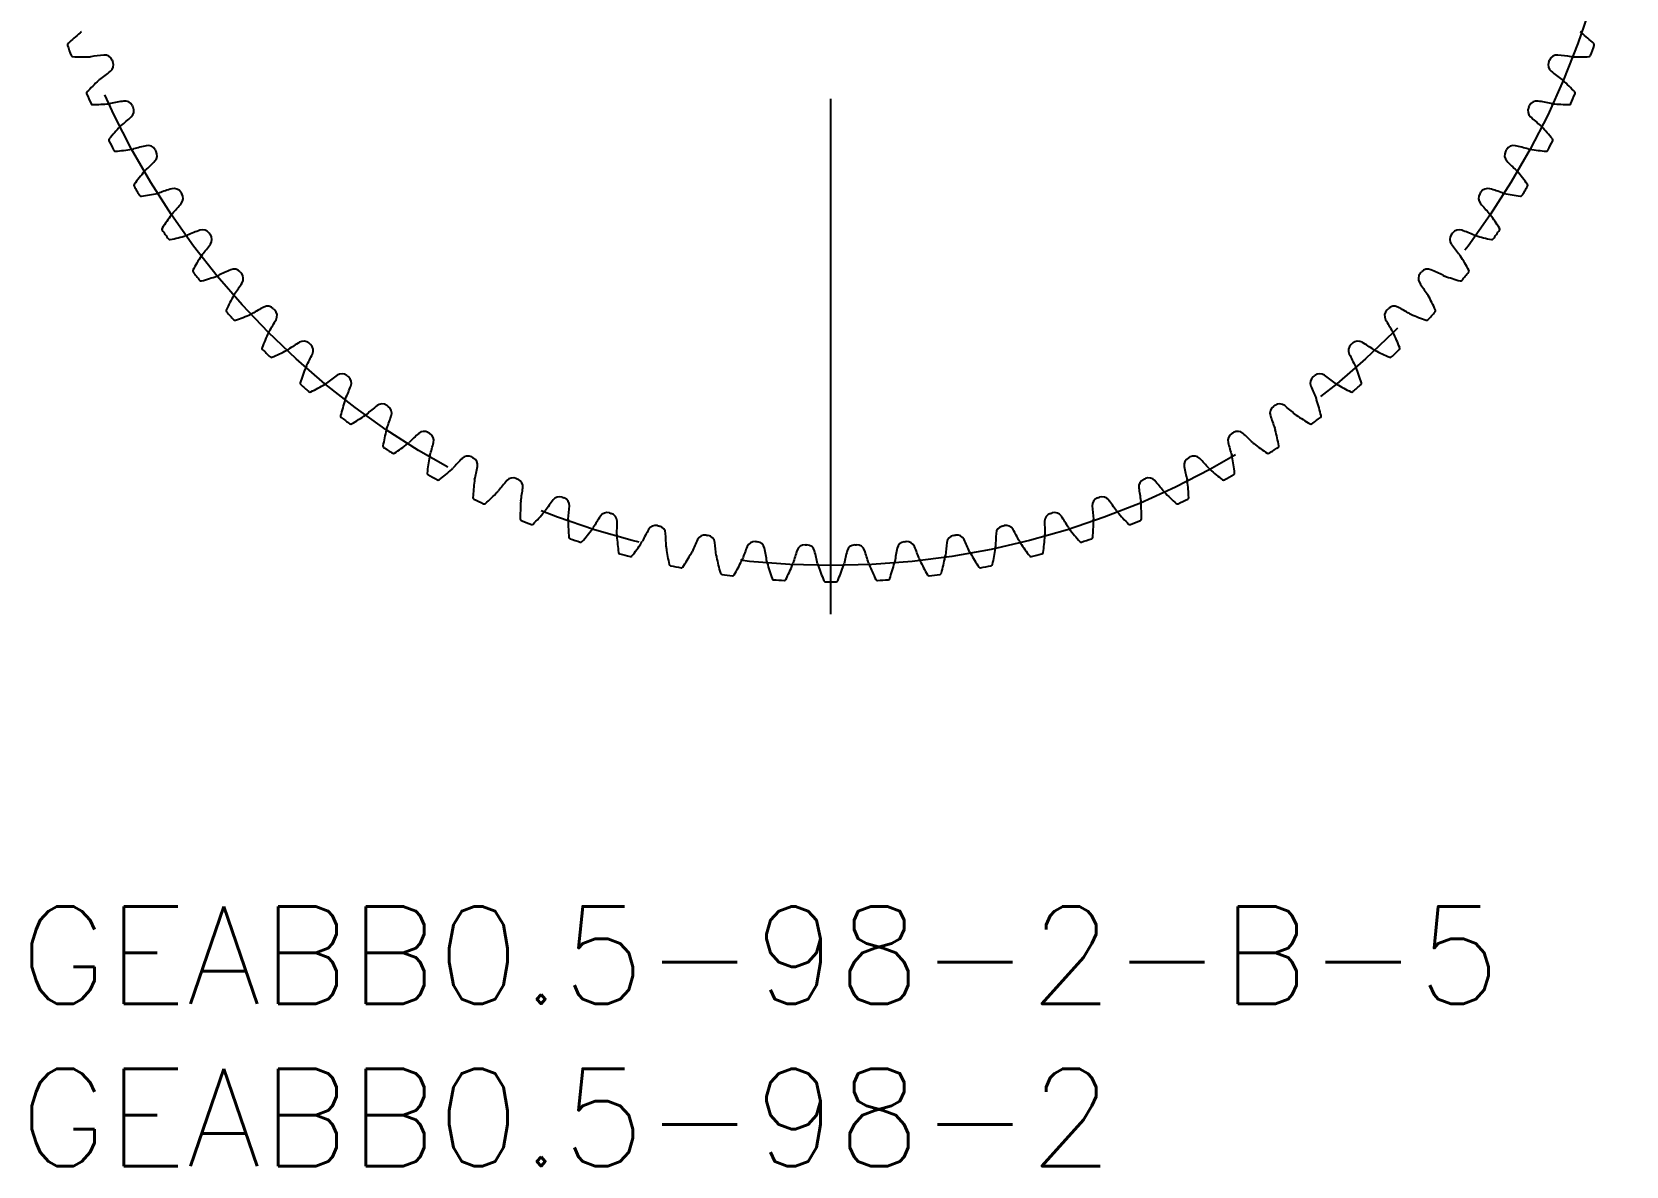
# Model space of a CAD drawing. Extents: x -1 to 78, y -8 to 61.
# Drawn here: x 0.39 to 49.5, y -8 to 26.94 of the extents above; entities that cross this region are included whole.
import ezdxf

# ---------------------------------------------------------------- set-up
doc = ezdxf.new("R2010")
doc.units = 0
doc.header["$LTSCALE"] = 0.5
doc.linetypes.add('CENTER', pattern=[50.8, 31.75, -6.35, 6.35, -6.35])
for name, color, linetype in [('MSM_CENTER', 1, 'CENTER'), ('MSM_CONTINUOUS', 7, 'CONTINUOUS'), ('MSM_PART_NUMBER', 7, 'CONTINUOUS')]:
    doc.layers.add(name, color=color, linetype=linetype)
doc.styles.get("Standard").update_dxf_attribs({"font": 'txt.shx', "height": 1, "bigfont": 'bigfont.shx'})

# ---------------------------------------------------------------- blocks, each defined once
blk = doc.blocks.new('*U2')
at = {"layer": 'MSM_PART_NUMBER'}
blk.add_text('GEABB0.5-98-2-B-5', height=3, dxfattribs=at).set_placement((0, -3))
blk = doc.blocks.new('*U3')
at = {"layer": 'MSM_PART_NUMBER'}
blk.add_text('GEABB0.5-98-2', height=3, dxfattribs=at).set_placement((0, -8))

msp = doc.modelspace()

# ---------------------------------------------------------------- linework, layer by layer
at = {"layer": 'MSM_CENTER'}
msp.add_line((25, 9), (25, 61), dxfattribs=at)
msp.add_circle((25, 35), 24.5, dxfattribs=at)
at = {"layer": 'MSM_CONTINUOUS'}
for centre, radius, start, end in [((1.528, 26.54), 0.05, 132.8285, 199.821), ((25, 35), 25, 199.821, 200.5871), ((7.046, 20.587), 8.167, 129.2857, 132.8285), ((2.138, 26.587), 0.416, 122.1309, 129.2857), ((47.862, 26.587), 0.416, 50.7143, 57.8691), ((42.954, 20.587), 8.167, 47.1715, 50.7143), ((25, 35), 25, 339.4129, 340.179), ((48.472, 26.54), 0.05, 340.179, 47.1715), ((1.643, 26.227), 0.05, 200.5871, 267.5796), ((1.986, 34.336), 8.167, 267.5796, 271.1224), ((2.138, 26.587), 0.416, 271.1224, 278.2773), ((3.283, 18.715), 7.538, 95.1645, 98.2773), ((2.627, 25.974), 0.25, 21.97, 95.1645), ((25, 35), 23.875, 201.97, 202.1116), ((25, 35), 23.875, 337.8884, 338.03), ((47.373, 25.974), 0.25, 84.8355, 158.03), ((46.717, 18.715), 7.538, 81.7227, 84.8355), ((47.862, 26.587), 0.416, 261.7227, 268.8776), ((48.014, 34.336), 8.167, 268.8776, 272.4204), ((48.357, 26.227), 0.05, 272.4204, 339.4129), ((-1.929, 31.59), 7.538, 305.8044, 308.9172), ((2.649, 25.919), 0.25, 308.9172, 22.1116), ((47.351, 25.919), 0.25, 157.8884, 231.0828), ((51.929, 31.59), 7.538, 231.0828, 234.1956), ((2.118, 25.053), 0.05, 136.502, 203.4945), ((8.006, 19.466), 8.167, 132.9592, 136.502), ((2.724, 25.139), 0.416, 125.8044, 132.9592), ((47.276, 25.139), 0.416, 47.0408, 54.1956), ((41.994, 19.466), 8.167, 43.498, 47.0408), ((47.882, 25.053), 0.05, 336.5055, 43.498), ((25, 35), 25, 203.4945, 204.2606), ((2.253, 24.748), 0.05, 204.2611, 271.2531), ((2.076, 32.863), 8.167, 271.2531, 274.7959), ((2.724, 25.139), 0.416, 274.7959, 281.9507), ((4.371, 17.357), 7.538, 98.8379, 101.9507), ((3.251, 24.559), 0.25, 25.6435, 98.8379), ((3.277, 24.506), 0.25, 312.5906, 25.7851), ((25, 35), 23.875, 205.6435, 205.7851), ((46.723, 24.506), 0.25, 154.2149, 227.4094), ((25, 35), 23.875, 334.2149, 334.3565), ((46.749, 24.559), 0.25, 81.1621, 154.3565), ((45.629, 17.357), 7.538, 78.0493, 81.1621), ((47.276, 25.139), 0.416, 258.0493, 265.2041), ((47.924, 32.863), 8.167, 265.2041, 268.7469), ((47.747, 24.748), 0.05, 268.7469, 335.7394), ((25, 35), 25, 335.7394, 336.5055), ((-1.655, 29.872), 7.538, 309.4778, 312.5906), ((51.655, 29.872), 7.538, 227.4094, 230.5222), ((2.803, 23.608), 0.05, 140.1755, 207.1679), ((25, 35), 25, 207.168, 207.9341), ((9.036, 18.41), 8.167, 136.6327, 140.1755), ((3.402, 23.732), 0.416, 129.4778, 136.6327), ((46.598, 23.732), 0.416, 43.3673, 50.5222), ((40.964, 18.41), 8.167, 39.8245, 43.3673), ((25, 35), 25, 332.0659, 332.832), ((47.197, 23.608), 0.05, 332.832, 39.8245), ((2.957, 23.312), 0.05, 207.9346, 274.9266), ((2.26, 31.399), 8.167, 274.9266, 278.4694), ((3.402, 23.732), 0.416, 278.4694, 285.6242), ((5.544, 16.072), 7.538, 102.5114, 105.6242), ((3.965, 23.187), 0.25, 29.317, 102.5114), ((3.994, 23.135), 0.25, 316.2641, 29.4585), ((25, 35), 23.875, 209.317, 209.4585), ((46.006, 23.135), 0.25, 150.5415, 223.7359), ((25, 35), 23.875, 330.5415, 330.683), ((46.035, 23.187), 0.25, 77.4886, 150.683), ((44.456, 16.072), 7.538, 74.3758, 77.4886), ((46.598, 23.732), 0.416, 254.3758, 261.5306), ((47.74, 31.399), 8.167, 261.5306, 265.0734), ((47.043, 23.312), 0.05, 265.0734, 332.0659), ((10.132, 17.421), 8.167, 140.3061, 143.8489), ((4.168, 22.371), 0.416, 133.1513, 140.3061), ((-1.272, 28.174), 7.538, 313.1513, 316.2641), ((51.272, 28.174), 7.538, 223.7359, 226.8487), ((45.832, 22.371), 0.416, 39.6939, 46.8487), ((39.868, 17.421), 8.167, 36.1511, 39.6939), ((3.578, 22.209), 0.05, 143.8489, 210.8414), ((25, 35), 25, 210.8414, 211.6075), ((6.796, 14.864), 7.538, 106.1849, 109.2977), ((4.765, 21.864), 0.25, 32.9904, 106.1849), ((45.235, 21.864), 0.25, 73.8151, 147.0095), ((43.204, 14.864), 7.538, 70.7023, 73.8151), ((25, 35), 25, 328.3925, 329.1586), ((46.422, 22.209), 0.05, 329.1586, 36.1511), ((3.751, 21.924), 0.05, 211.6081, 278.6), ((2.537, 29.949), 8.167, 278.6, 282.1429), ((4.168, 22.371), 0.416, 282.1429, 289.2977), ((-0.781, 26.505), 7.538, 316.8248, 319.9376), ((25, 35), 23.875, 212.9905, 213.132), ((4.797, 21.814), 0.25, 319.9376, 33.132), ((45.203, 21.814), 0.25, 146.868, 220.0624), ((25, 35), 23.875, 326.868, 327.0095), ((50.781, 26.505), 7.538, 220.0624, 223.1752), ((45.832, 22.371), 0.416, 250.7023, 257.8571), ((47.463, 29.949), 8.167, 257.8571, 261.4), ((46.249, 21.924), 0.05, 261.4, 328.3925), ((11.289, 16.504), 8.167, 143.9796, 147.5224), ((5.02, 21.063), 0.416, 136.8248, 143.9796), ((44.98, 21.063), 0.416, 36.0204, 43.1752), ((38.711, 16.504), 8.167, 32.4776, 36.0204), ((4.442, 20.863), 0.05, 147.5224, 214.5149), ((25, 35), 25, 214.5149, 215.281), ((2.907, 28.52), 8.167, 282.2735, 285.8163), ((5.02, 21.063), 0.416, 285.8163, 292.9711), ((8.124, 13.739), 7.538, 109.8583, 112.9711), ((5.648, 20.594), 0.25, 36.6639, 109.8583), ((25, 35), 23.875, 216.6639, 216.8055), ((5.684, 20.547), 0.25, 323.611, 36.8055), ((44.316, 20.547), 0.25, 143.1945, 216.389), ((25, 35), 23.875, 323.1945, 323.3361), ((44.352, 20.594), 0.25, 70.1417, 143.3361), ((41.876, 13.739), 7.538, 67.0289, 70.1417), ((44.98, 21.063), 0.416, 247.0289, 254.1837), ((47.093, 28.52), 8.167, 254.1837, 257.7265), ((25, 35), 25, 324.719, 325.4851), ((45.558, 20.863), 0.05, 325.4851, 32.4776), ((4.633, 20.589), 0.05, 215.2816, 282.2735), ((-0.184, 24.871), 7.538, 320.4983, 323.611), ((50.184, 24.871), 7.538, 216.389, 219.5017), ((45.367, 20.589), 0.05, 257.7265, 324.719), ((12.502, 15.664), 8.167, 147.6531, 151.1959), ((5.954, 19.811), 0.416, 140.4983, 147.6531), ((44.046, 19.811), 0.416, 32.3469, 39.5017), ((37.498, 15.664), 8.167, 28.8041, 32.3469), ((5.39, 19.575), 0.05, 151.1959, 218.1884), ((25, 35), 25, 218.1884, 218.9545), ((5.598, 19.314), 0.05, 218.955, 285.947), ((3.368, 27.118), 8.167, 285.947, 289.4898), ((5.954, 19.811), 0.416, 289.4898, 296.6446), ((9.521, 12.702), 7.538, 113.5318, 116.6446), ((6.611, 19.384), 0.25, 40.3374, 113.5318), ((0.517, 23.278), 7.538, 324.1717, 327.2845), ((25, 35), 23.875, 220.3374, 220.4789), ((6.649, 19.339), 0.25, 327.2845, 40.4789), ((43.351, 19.339), 0.25, 139.521, 212.7155), ((49.483, 23.278), 7.538, 212.7155, 215.8283), ((25, 35), 23.875, 319.5211, 319.6626), ((43.389, 19.384), 0.25, 66.4682, 139.6626), ((40.479, 12.702), 7.538, 63.3554, 66.4682), ((44.046, 19.811), 0.416, 243.3554, 250.5102), ((46.632, 27.118), 8.167, 250.5102, 254.053), ((44.402, 19.314), 0.05, 254.053, 321.0455), ((25, 35), 25, 321.0455, 321.8116), ((44.61, 19.575), 0.05, 321.8116, 28.8041), ((13.767, 14.903), 8.167, 151.3265, 154.8694), ((6.966, 18.622), 0.416, 144.1717, 151.3265), ((43.034, 18.622), 0.416, 28.6735, 35.8283), ((36.233, 14.903), 8.167, 25.1306, 28.6735), ((6.418, 18.35), 0.05, 154.8694, 221.8618), ((25, 35), 25, 221.8619, 222.6279), ((3.917, 25.748), 8.167, 289.6204, 293.1633), ((6.966, 18.622), 0.416, 293.1633, 300.3181), ((10.981, 11.756), 7.538, 117.2053, 120.3181), ((7.649, 18.238), 0.25, 44.0108, 117.2053), ((25, 35), 23.875, 224.0109, 224.1524), ((7.691, 18.195), 0.25, 330.958, 44.1524), ((42.309, 18.195), 0.25, 135.8476, 209.042), ((25, 35), 23.875, 315.8476, 315.9891), ((42.351, 18.238), 0.25, 62.7947, 135.9891), ((39.019, 11.756), 7.538, 59.6819, 62.7947), ((43.034, 18.622), 0.416, 239.6819, 246.8367), ((46.083, 25.748), 8.167, 246.8367, 250.3796), ((25, 35), 25, 317.3721, 318.1381), ((43.582, 18.35), 0.05, 318.1381, 25.1306), ((6.643, 18.103), 0.05, 222.6285, 289.6204), ((8.052, 17.5), 0.416, 147.8452, 155), ((1.319, 21.733), 7.538, 327.8452, 330.958), ((48.681, 21.733), 7.538, 209.042, 212.1548), ((41.948, 17.5), 0.416, 25, 32.1548), ((43.357, 18.103), 0.05, 250.3796, 317.3721), ((7.523, 17.194), 0.05, 158.5428, 225.5353), ((15.077, 14.225), 8.167, 155, 158.5428), ((12.499, 10.905), 7.538, 120.8787, 123.9915), ((8.759, 17.161), 0.25, 47.6843, 120.8787), ((25, 35), 23.875, 227.6843, 227.8259), ((8.803, 17.121), 0.25, 334.6315, 47.8259), ((41.197, 17.121), 0.25, 132.1741, 205.3685), ((25, 35), 23.875, 312.1741, 312.3157), ((41.241, 17.161), 0.25, 59.1213, 132.3157), ((37.501, 10.905), 7.538, 56.0085, 59.1213), ((34.923, 14.225), 8.167, 21.4572, 25), ((42.477, 17.194), 0.05, 314.4647, 21.4572), ((25, 35), 25, 225.5353, 226.3014), ((7.763, 16.962), 0.05, 226.302, 293.2939), ((4.553, 24.417), 8.167, 293.2939, 296.8367), ((8.052, 17.5), 0.416, 296.8367, 303.9915), ((2.217, 20.243), 7.538, 331.5187, 334.6315), ((47.783, 20.243), 7.538, 205.3685, 208.4813), ((41.948, 17.5), 0.416, 236.0085, 243.1633), ((45.447, 24.417), 8.167, 243.1633, 246.7061), ((42.237, 16.962), 0.05, 246.7061, 313.6986), ((25, 35), 25, 313.6986, 314.4647), ((16.429, 13.631), 8.167, 158.6735, 162.2163), ((9.208, 16.45), 0.416, 151.5187, 158.6735), ((14.069, 10.154), 7.538, 124.5522, 127.665), ((9.935, 16.157), 0.25, 51.3578, 124.5522), ((25, 35), 23.875, 231.3578, 231.4993), ((9.982, 16.12), 0.25, 338.3049, 51.4993), ((40.018, 16.12), 0.25, 128.5006, 201.6951), ((25, 35), 23.875, 308.5007, 308.6422), ((40.065, 16.157), 0.25, 55.4478, 128.6422), ((35.931, 10.154), 7.538, 52.335, 55.4478), ((40.792, 16.45), 0.416, 21.3265, 28.4813), ((33.571, 13.631), 8.167, 17.7837, 21.3265), ((8.7, 16.11), 0.05, 162.2163, 229.2088), ((25, 35), 25, 229.2088, 229.9749), ((8.954, 15.894), 0.05, 229.9754, 296.9674), ((5.273, 23.128), 8.167, 296.9674, 300.5102), ((9.208, 16.45), 0.416, 300.5102, 307.665), ((3.209, 18.814), 7.538, 335.1921, 338.3049), ((46.791, 18.814), 7.538, 201.6951, 204.8079), ((40.792, 16.45), 0.416, 232.335, 239.4898), ((44.727, 23.128), 8.167, 239.4898, 243.0326), ((41.046, 15.894), 0.05, 243.0326, 310.0251), ((25, 35), 25, 310.0251, 310.7912), ((41.3, 16.11), 0.05, 310.7912, 17.7837), ((17.816, 13.126), 8.167, 162.3469, 165.8898), ((10.429, 15.477), 0.416, 155.1921, 162.3469), ((15.683, 9.505), 7.538, 128.2257, 131.3385), ((11.173, 15.23), 0.25, 55.0312, 128.2257), ((25, 35), 23.875, 235.0313, 235.1728), ((11.222, 15.196), 0.25, 341.9784, 55.1728), ((38.778, 15.196), 0.25, 124.8272, 198.0216), ((25, 35), 23.875, 304.8272, 304.9687), ((38.827, 15.23), 0.25, 51.7743, 124.9687), ((34.317, 9.505), 7.538, 48.6615, 51.7743), ((39.571, 15.477), 0.416, 17.6531, 24.8079), ((32.184, 13.126), 8.167, 14.1102, 17.6531), ((9.944, 15.105), 0.05, 165.8898, 232.8823), ((25, 35), 25, 232.8823, 233.6484), ((10.211, 14.905), 0.05, 233.6489, 300.6409), ((6.074, 21.889), 8.167, 300.6409, 304.1837), ((10.429, 15.477), 0.416, 304.1837, 311.3385), ((4.291, 17.451), 7.538, 338.8656, 341.9784), ((45.709, 17.451), 7.538, 198.0216, 201.1344), ((39.571, 15.477), 0.416, 228.6615, 235.8163), ((43.926, 21.889), 8.167, 235.8163, 239.3591), ((39.789, 14.905), 0.05, 239.3591, 306.3516), ((25, 35), 25, 306.3516, 307.1177), ((40.056, 15.105), 0.05, 307.1177, 14.1102), ((19.232, 12.711), 8.167, 166.0204, 169.5632), ((11.71, 14.583), 0.416, 158.8656, 166.0204), ((6.953, 20.703), 8.167, 304.3143, 307.8571), ((11.71, 14.583), 0.416, 307.8571, 315.0119), ((17.336, 8.96), 7.538, 131.8992, 135.012), ((12.468, 14.385), 0.25, 58.7047, 131.8992), ((25, 35), 23.875, 238.7047, 238.8463), ((12.519, 14.354), 0.25, 345.6519, 58.8463), ((5.458, 16.16), 7.538, 342.5391, 345.6519), ((37.481, 14.354), 0.25, 121.1537, 194.3481), ((44.542, 16.16), 7.538, 194.3481, 197.4609), ((25, 35), 23.875, 301.1537, 301.2953), ((37.532, 14.385), 0.25, 48.1008, 121.2953), ((32.664, 8.96), 7.538, 44.988, 48.1008), ((38.29, 14.583), 0.416, 224.9881, 232.1429), ((43.047, 20.703), 8.167, 232.1429, 235.6857), ((38.29, 14.583), 0.416, 13.9796, 21.1344), ((30.768, 12.711), 8.167, 10.4368, 13.9796), ((11.249, 14.181), 0.05, 169.5632, 236.5557), ((25, 35), 25, 236.5557, 237.3218), ((11.529, 13.999), 0.05, 237.3218, 304.3143), ((20.672, 12.387), 8.167, 169.6939, 173.2367), ((13.046, 13.774), 0.416, 162.5391, 169.6939), ((19.02, 8.523), 7.538, 135.5726, 138.6854), ((13.815, 13.625), 0.25, 62.3782, 135.5726), ((25, 35), 23.875, 242.3782, 242.5198), ((13.868, 13.597), 0.25, 349.3253, 62.5198), ((36.132, 13.597), 0.25, 117.4802, 190.6747), ((25, 35), 23.875, 297.4802, 297.6218), ((36.185, 13.625), 0.25, 44.4274, 117.6218), ((30.98, 8.523), 7.538, 41.3146, 44.4274), ((36.954, 13.774), 0.416, 10.3061, 17.4609), ((29.328, 12.387), 8.167, 6.7633, 10.3061), ((38.471, 13.999), 0.05, 235.6857, 302.6782), ((25, 35), 25, 302.6782, 303.4443), ((38.751, 14.181), 0.05, 303.4443, 10.4368), ((12.612, 13.343), 0.05, 173.2367, 240.2292), ((25, 35), 25, 240.2292, 240.9953), ((7.906, 19.576), 8.167, 307.9878, 311.5306), ((13.046, 13.774), 0.416, 311.5306, 318.6854), ((6.705, 14.947), 7.538, 346.2125, 349.3253), ((43.295, 14.947), 7.538, 190.6747, 193.7875), ((36.954, 13.774), 0.416, 221.3146, 228.4694), ((42.094, 19.576), 8.167, 228.4694, 232.0122), ((25, 35), 25, 299.0047, 299.7708), ((37.388, 13.343), 0.05, 299.7708, 6.7633), ((12.902, 13.179), 0.05, 240.9953, 307.9878), ((22.129, 12.156), 8.167, 173.3673, 176.9102), ((14.43, 13.051), 0.416, 166.2125, 173.3674), ((14.43, 13.051), 0.416, 315.2041, 322.3589), ((20.729, 8.194), 7.538, 139.2461, 142.3589), ((15.207, 12.952), 0.25, 66.0517, 139.2461), ((25, 35), 23.875, 246.0517, 246.1932), ((15.262, 12.928), 0.25, 352.9988, 66.1932), ((8.028, 13.816), 7.538, 349.886, 352.9988), ((34.738, 12.928), 0.25, 113.8068, 187.0012), ((41.972, 13.816), 7.538, 187.0012, 190.114), ((25, 35), 23.875, 293.8068, 293.9483), ((34.793, 12.952), 0.25, 40.7539, 113.9483), ((29.271, 8.194), 7.538, 37.6411, 40.7539), ((35.57, 13.051), 0.416, 217.6411, 224.7959), ((35.57, 13.051), 0.416, 6.6326, 13.7875), ((27.871, 12.156), 8.167, 3.0898, 6.6327), ((37.098, 13.179), 0.05, 232.0122, 299.0047), ((14.025, 12.594), 0.05, 176.9102, 243.9027), ((25, 35), 25, 243.9027, 244.6688), ((14.325, 12.449), 0.05, 244.6688, 311.6613), ((8.93, 18.513), 8.167, 311.6613, 315.2041), ((23.599, 12.019), 8.167, 177.0408, 180.5836), ((15.858, 12.419), 0.416, 169.886, 177.0408), ((22.455, 7.975), 7.538, 142.9196, 146.0324), ((16.64, 12.37), 0.25, 69.7251, 142.9196), ((25, 35), 23.875, 249.7251, 249.8667), ((16.696, 12.349), 0.25, 356.6723, 69.8667), ((9.42, 12.772), 7.538, 353.5595, 356.6723), ((33.304, 12.349), 0.25, 110.1333, 183.3277), ((40.58, 12.772), 7.538, 183.3277, 186.4405), ((25, 35), 23.875, 290.1333, 290.2749), ((33.36, 12.37), 0.25, 37.0804, 110.2749), ((27.545, 7.975), 7.538, 33.9676, 37.0804), ((34.142, 12.419), 0.416, 2.9592, 10.114), ((26.401, 12.019), 8.167, 359.4164, 2.9592), ((41.07, 18.513), 8.167, 224.7959, 228.3387), ((35.675, 12.449), 0.05, 228.3387, 295.3312), ((25, 35), 25, 295.3312, 296.0973), ((35.975, 12.594), 0.05, 296.0973, 3.0898), ((15.483, 11.937), 0.05, 180.5836, 247.5761), ((25, 35), 25, 247.5761, 248.3422), ((10.019, 17.517), 8.167, 315.3347, 318.8776), ((15.858, 12.419), 0.416, 318.8775, 326.0324), ((17.324, 11.88), 0.416, 173.5595, 180.7143), ((25.074, 11.977), 8.167, 180.7143, 184.2571), ((24.191, 7.868), 7.538, 146.593, 149.7058), ((18.107, 11.881), 0.25, 73.3986, 146.593), ((25, 35), 23.875, 253.3986, 253.5402), ((18.164, 11.864), 0.25, 0.3457, 73.5402), ((10.876, 11.82), 7.538, 357.2329, 0.3457), ((31.836, 11.864), 0.25, 106.4598, 179.6543), ((39.124, 11.82), 7.538, 179.6543, 182.7671), ((25, 35), 23.875, 286.4598, 286.6014), ((31.893, 11.881), 0.25, 33.407, 106.6014), ((25.809, 7.868), 7.538, 30.2942, 33.407), ((24.926, 11.977), 8.167, 355.7429, 359.2857), ((32.676, 11.88), 0.416, 359.2857, 6.4405), ((34.142, 12.419), 0.416, 213.9676, 221.1225), ((39.981, 17.517), 8.167, 221.1224, 224.6653), ((25, 35), 25, 291.6578, 292.4239), ((34.517, 11.937), 0.05, 292.4239, 359.4164), ((15.792, 11.811), 0.05, 248.3422, 315.3347), ((16.98, 11.374), 0.05, 184.2571, 251.2496), ((25, 35), 25, 251.2496, 252.0157), ((11.17, 16.593), 8.167, 319.0082, 322.551), ((17.324, 11.88), 0.416, 322.551, 329.7058), ((18.821, 11.436), 0.416, 177.233, 184.3878), ((26.549, 12.029), 8.167, 184.3878, 187.9306), ((25.932, 7.872), 7.538, 150.2665, 153.3793), ((19.603, 11.487), 0.25, 77.0721, 150.2665), ((25, 35), 23.875, 257.0721, 257.2136), ((19.661, 11.473), 0.25, 4.0192, 77.2136), ((12.39, 10.962), 7.538, 0.9064, 4.0192), ((27.668, 7.987), 7.538, 153.94, 157.0528), ((21.12, 11.189), 0.25, 80.7455, 153.94), ((25, 35), 23.875, 260.7456, 260.8871), ((21.179, 11.18), 0.25, 7.6927, 80.8871), ((28.821, 11.18), 0.25, 99.1129, 172.3073), ((25, 35), 23.875, 279.1129, 279.2544), ((28.88, 11.189), 0.25, 26.06, 99.2544), ((22.332, 7.987), 7.538, 22.9472, 26.06), ((37.61, 10.962), 7.538, 175.9808, 179.0936), ((30.339, 11.473), 0.25, 102.7863, 175.9808), ((25, 35), 23.875, 282.7864, 282.9279), ((30.397, 11.487), 0.25, 29.7335, 102.9279), ((24.068, 7.872), 7.538, 26.6207, 29.7335), ((23.451, 12.029), 8.167, 352.0694, 355.6122), ((31.179, 11.436), 0.416, 355.6122, 2.767), ((32.676, 11.88), 0.416, 210.2942, 217.449), ((38.83, 16.593), 8.167, 217.449, 220.9918), ((25, 35), 25, 287.9843, 288.7504), ((33.02, 11.374), 0.05, 288.7504, 355.7429), ((34.208, 11.811), 0.05, 224.6653, 291.6578), ((17.297, 11.269), 0.05, 252.0157, 319.0082), ((18.51, 10.909), 0.05, 187.9306, 254.9231), ((25, 35), 25, 254.9231, 255.6892), ((12.378, 15.745), 8.167, 322.6817, 326.2245), ((18.821, 11.436), 0.416, 326.2245, 333.3793), ((20.343, 11.088), 0.416, 180.9064, 188.0612), ((28.018, 12.175), 8.167, 188.0612, 191.604), ((13.637, 14.976), 8.167, 326.3551, 329.898), ((20.343, 11.088), 0.416, 329.898, 337.0528), ((13.956, 10.204), 7.538, 4.5799, 7.6927), ((21.885, 10.839), 0.416, 184.5799, 191.7347), ((29.393, 8.214), 7.538, 157.6134, 160.7262), ((22.654, 10.989), 0.25, 84.419, 157.6134), ((25, 35), 23.875, 264.419, 264.5606), ((22.713, 10.984), 0.25, 11.3661, 84.5606), ((15.568, 9.547), 7.538, 8.2534, 11.3661), ((31.1, 8.55), 7.538, 161.2869, 164.3997), ((24.197, 10.888), 0.25, 88.0925, 161.2869), ((25, 35), 23.875, 268.0925, 268.234), ((24.257, 10.886), 0.25, 15.0396, 88.234), ((17.218, 8.995), 7.538, 11.9268, 15.0396), ((32.782, 8.995), 7.538, 164.9604, 168.0732), ((25.743, 10.886), 0.25, 91.7659, 164.9604), ((25, 35), 23.875, 271.766, 271.9075), ((25.803, 10.888), 0.25, 18.7131, 91.9075), ((18.9, 8.55), 7.538, 15.6003, 18.7131), ((34.432, 9.547), 7.538, 168.6339, 171.7466), ((27.287, 10.984), 0.25, 95.4394, 168.6339), ((25, 35), 23.875, 275.4394, 275.581), ((27.346, 10.989), 0.25, 22.3866, 95.581), ((20.607, 8.214), 7.538, 19.2738, 22.3866), ((28.115, 10.839), 0.416, 348.2653, 355.4201), ((36.044, 10.204), 7.538, 172.3073, 175.4201), ((29.657, 11.088), 0.416, 202.9472, 210.102), ((36.363, 14.976), 8.167, 210.102, 213.6449), ((21.982, 12.175), 8.167, 348.396, 351.9388), ((29.657, 11.088), 0.416, 351.9388, 359.0936), ((31.179, 11.436), 0.416, 206.6207, 213.7755), ((37.622, 15.745), 8.167, 213.7755, 217.3183), ((25, 35), 25, 284.3108, 285.0769), ((31.49, 10.909), 0.05, 285.0769, 352.0694), ((32.703, 11.269), 0.05, 220.9918, 287.9843), ((18.833, 10.824), 0.05, 255.6892, 322.6817), ((20.067, 10.543), 0.05, 191.604, 258.5965), ((25, 35), 25, 258.5965, 259.3626), ((20.394, 10.479), 0.05, 259.3626, 326.3551), ((29.474, 12.415), 8.167, 191.7347, 195.2775), ((14.944, 14.289), 8.167, 330.0286, 333.5714), ((21.885, 10.839), 0.416, 333.5714, 340.7262), ((23.439, 10.689), 0.416, 188.2534, 195.4082), ((30.912, 12.748), 8.167, 195.4082, 198.951), ((16.291, 13.687), 8.167, 333.7021, 337.2449), ((23.439, 10.689), 0.416, 337.2449, 344.3997), ((25, 10.639), 0.416, 191.9268, 199.0816), ((32.325, 13.173), 8.167, 199.0816, 202.6245), ((17.675, 13.173), 8.167, 337.3755, 340.9184), ((25, 10.639), 0.416, 340.9184, 348.0732), ((26.561, 10.689), 0.416, 195.6003, 202.7551), ((33.709, 13.687), 8.167, 202.7551, 206.2979), ((19.088, 12.748), 8.167, 341.049, 344.5918), ((26.561, 10.689), 0.416, 344.5918, 351.7466), ((28.115, 10.839), 0.416, 199.2738, 206.4286), ((35.056, 14.289), 8.167, 206.4286, 209.9714), ((20.526, 12.415), 8.167, 344.7225, 348.2653), ((29.606, 10.479), 0.05, 213.6449, 280.6374), ((25, 35), 25, 280.6374, 281.4035), ((29.933, 10.543), 0.05, 281.4035, 348.396), ((31.167, 10.824), 0.05, 217.3183, 284.3108), ((21.644, 10.277), 0.05, 195.2775, 262.27), ((25, 35), 25, 262.27, 263.0361), ((21.975, 10.234), 0.05, 263.0361, 330.0286), ((23.235, 10.113), 0.05, 198.951, 265.9435), ((25, 35), 25, 265.9435, 266.7096), ((23.568, 10.091), 0.05, 266.7096, 333.7021), ((24.833, 10.051), 0.05, 202.6245, 269.617), ((25, 35), 25, 269.617, 270.383), ((25.167, 10.051), 0.05, 270.383, 337.3755), ((26.432, 10.091), 0.05, 206.2979, 273.2904), ((25, 35), 25, 273.2904, 274.0565), ((26.765, 10.113), 0.05, 274.0565, 341.049), ((28.025, 10.234), 0.05, 209.9714, 276.9639), ((25, 35), 25, 276.9639, 277.73), ((28.356, 10.277), 0.05, 277.73, 344.7225)]:
    msp.add_arc(centre, radius, start, end, dxfattribs=at)

# ---------------------------------------------------------------- block references
for name in ['*U2', '*U3']:
    msp.add_blockref(name, (0, 0), dxfattribs=at)

doc.saveas('drawing.dxf')
